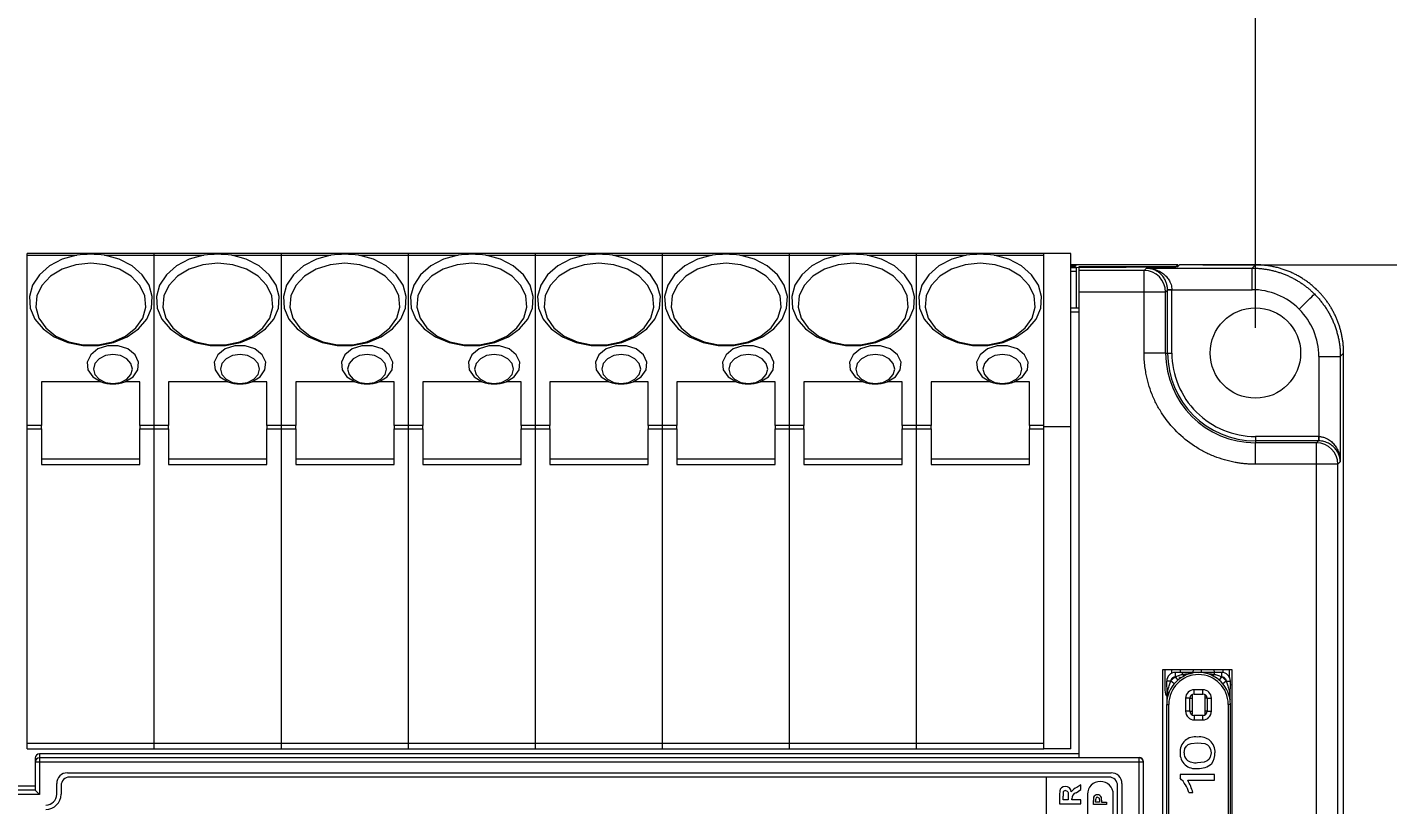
# Model space of a CAD drawing. Header units: inches. Extents: x 0.3 to 10.6, y 0.4 to 8.2.
# Drawn here: x 5.948 to 8.054, y 5.784 to 6.988 of the extents above; entities that cross this region are included whole.
import ezdxf

# ---------------------------------------------------------------- set-up
doc = ezdxf.new("R2010")
doc.units = ezdxf.units.IN
doc.header["$MEASUREMENT"] = 0
doc.layers.add('FORMAT', color=7, linetype='Continuous', lineweight=0)
doc.styles.add('SLDTEXTSTYLE0', font='TXT', dxfattribs={"width": 0.75})
doc.dimstyles.new('SLDDIMSTYLE0', dxfattribs={"dimtxt": 0.25, "dimasz": 0.236, "dimexe": 0, "dimexo": 0.0625, "dimgap": 0.0625, "dimtad": 1, "dimtoh": 1, "dimdec": 3, "dimlfac": 1.5, "dimzin": 12, "dimdsep": 46, "dimtxsty": 'SLDTEXTSTYLE0', "dimblk1": 'CLOSED', "dimblk2": 'CLOSED', "dimsah": 1, "dimcen": 0.09, "dimadec": 0, "dimazin": 0, "dimtfac": 1, "dimtofl": 0, "dimtmove": 0, "dimatfit": 3, "dimldrblk": 'CLOSED', "dimfxl": 0, "dimtolj": 1, "dimtzin": 12, "dimarcsym": 0})
doc.dimstyles.new('SLDDIMSTYLE1', dxfattribs={"dimtxt": 0.25, "dimasz": 0.236, "dimexe": 0, "dimexo": 0.0625, "dimgap": 0.0625, "dimtad": 1, "dimtoh": 1, "dimdec": 3, "dimlfac": 1.5, "dimzin": 4, "dimdsep": 46, "dimtxsty": 'SLDTEXTSTYLE0', "dimblk1": 'CLOSED', "dimblk2": 'CLOSED', "dimsah": 1, "dimcen": 0.09, "dimadec": 0, "dimazin": 0, "dimtfac": 1, "dimtofl": 0, "dimtmove": 0, "dimatfit": 3, "dimldrblk": 'CLOSED', "dimfxl": 0, "dimtolj": 1, "dimtzin": 12, "dimarcsym": 0})

# ---------------------------------------------------------------- blocks, each defined once
blk = doc.blocks.new('_Closed')
at = {"color": 0, "linetype": 'ByBlock', "lineweight": -2}
for p, q in [((-1, 0.166667), (0, 0)), ((-1, 0.166667), (-1, -0.166667)), ((0, 0), (-1, -0.166667)), ((0, 0), (-1, 0))]:
    blk.add_line(p, q, dxfattribs=at)
blk = doc.blocks.new('*D4')
at = {"layer": 'FORMAT'}
for p, q in [((3.0655, 6.5225), (3.0655, 7.3695)), ((7.8495, 6.5225), (7.8495, 7.3695)), ((3.0655, 7.3305), (7.8495, 7.3305))]:
    blk.add_line(p, q, dxfattribs=at)
for centre, start, end in [((5.1438, 7.5289), 153.4349, 206.5651), ((5.3065, 7.5289), 333.4349, 26.5651)]:
    blk.add_arc(centre, 0.4436, start, end, dxfattribs=at)
at = {"layer": 'FORMAT', "xscale": 0.236, "yscale": 0.236}
for p, rotation in [((3.0655, 7.3305, 0.0396), 180.0000000000004), ((7.8495, 7.3305, 0.0396), 360.0000000000004)]:
    blk.add_blockref('_Closed', p, dxfattribs=dict(at, rotation=rotation))
at = {"layer": 'FORMAT', "insert": (4.8096, 7.6498), "char_height": 0.25, "attachment_point": 1, "style": 'SLDTEXTSTYLE0'}
blk.add_mtext('7.176', dxfattribs=at)
blk = doc.blocks.new('*D8')
at = {"layer": 'FORMAT'}
for p, q in [((7.7683, 6.6201), (8.7835, 6.6201)), ((8.7445, 6.6201), (8.7445, 3.607)), ((7.7683, 3.607), (8.7835, 3.607))]:
    blk.add_line(p, q, dxfattribs=at)
for centre, start, end in [((8.5462, 5.3531), 63.4349, 116.5651), ((8.5462, 5.1904), 243.4349, 296.5651)]:
    blk.add_arc(centre, 0.4436, start, end, dxfattribs=at)
at = {"layer": 'FORMAT', "xscale": 0.236, "yscale": 0.236}
for p, rotation in [((8.7445, 6.6201, 0.0396), 90.0000000000004), ((8.7445, 3.607, 0.0396), 270.0000000000004)]:
    blk.add_blockref('_Closed', p, dxfattribs=dict(at, rotation=rotation))
at = {"layer": 'FORMAT', "insert": (8.4252, 4.8561), "char_height": 0.25, "attachment_point": 1, "rotation": 90, "style": 'SLDTEXTSTYLE0'}
blk.add_mtext('4.520', dxfattribs=at)

msp = doc.modelspace()

# ---------------------------------------------------------------- linework, layer by layer
at = {"color": 7, "linetype": 'Continuous', "lineweight": 15}
for p, q in [((6.14513, 6.63753), (5.94846, 6.63753)), ((5.94846, 6.63486), (5.94846, 6.63753)), ((5.94846, 6.63486), (6.02528, 6.63486)), ((5.94846, 6.37148), (5.94846, 6.63486)), ((6.06831, 6.63486), (6.14513, 6.63486)), ((6.14513, 6.63486), (6.14513, 6.63753)), ((6.3418, 6.63753), (6.14513, 6.63753)), ((6.14513, 6.63486), (6.14513, 6.63753)), ((6.14513, 6.37148), (6.14513, 6.63486)), ((6.14513, 6.63486), (6.22195, 6.63486)), ((6.14513, 6.37148), (6.14513, 6.63486)), ((6.26498, 6.63486), (6.3418, 6.63486)), ((6.3418, 6.63486), (6.3418, 6.63753)), ((6.53846, 6.63753), (6.3418, 6.63753)), ((6.3418, 6.63486), (6.3418, 6.63753)), ((6.3418, 6.37148), (6.3418, 6.63486)), ((6.3418, 6.63486), (6.41861, 6.63486)), ((6.3418, 6.37148), (6.3418, 6.63486)), ((6.46165, 6.63486), (6.53846, 6.63486)), ((6.73513, 6.63753), (6.53846, 6.63753)), ((6.53846, 6.63486), (6.53846, 6.63753)), ((6.53846, 6.63486), (6.53846, 6.63753)), ((6.53846, 6.63486), (6.61528, 6.63486)), ((6.53846, 6.37148), (6.53846, 6.63486)), ((6.53846, 6.37148), (6.53846, 6.63486)), ((6.65831, 6.63486), (6.73513, 6.63486)), ((6.9318, 6.63753), (6.73513, 6.63753)), ((6.73513, 6.63486), (6.73513, 6.63753)), ((6.73513, 6.63486), (6.73513, 6.63753)), ((6.73513, 6.63486), (6.81195, 6.63486)), ((6.73513, 6.37148), (6.73513, 6.63486)), ((6.73513, 6.37148), (6.73513, 6.63486)), ((6.85498, 6.63486), (6.9318, 6.63486)), ((6.9318, 6.63486), (6.9318, 6.63753)), ((7.12846, 6.63753), (6.9318, 6.63753)), ((6.9318, 6.63486), (6.9318, 6.63753)), ((6.9318, 6.37148), (6.9318, 6.63486)), ((6.9318, 6.63486), (7.00861, 6.63486)), ((6.9318, 6.37148), (6.9318, 6.63486)), ((7.05165, 6.63486), (7.12846, 6.63486)), ((7.12846, 6.63486), (7.12846, 6.63753)), ((7.32513, 6.63753), (7.12846, 6.63753)), ((7.12846, 6.63486), (7.12846, 6.63753)), ((7.12846, 6.37148), (7.12846, 6.63486)), ((7.12846, 6.63486), (7.20528, 6.63486)), ((7.12846, 6.37148), (7.12846, 6.63486)), ((7.24831, 6.63486), (7.32513, 6.63486)), ((7.5218, 6.63753), (7.32513, 6.63753)), ((7.32513, 6.63486), (7.32513, 6.63753)), ((7.32513, 6.63486), (7.32513, 6.63753)), ((7.32513, 6.63486), (7.40195, 6.63486)), ((7.32513, 6.37148), (7.32513, 6.63486)), ((7.32513, 6.37148), (7.32513, 6.63486)), ((7.44498, 6.63486), (7.5218, 6.63486)), ((7.5218, 6.3692), (7.5218, 6.63753)), ((7.5638, 6.63753), (7.5218, 6.63753)), ((7.5218, 6.37148), (7.5218, 6.63486)), ((7.5638, 6.3692), (7.5638, 6.63753)), ((5.94846, 6.62008), (5.94846, 6.62008)), ((5.94846, 6.6162), (5.94846, 6.6162)), ((7.72935, 6.62008), (7.5638, 6.62008)), ((7.5638, 6.61968), (7.57175, 6.61968)), ((7.5638, 6.61828), (7.57047, 6.61828)), ((7.57047, 6.61762), (7.5638, 6.61762)), ((7.5638, 6.6162), (7.5728, 6.6162)), ((7.57175, 6.61968), (7.57047, 6.61828)), ((7.57175, 6.61901), (7.57047, 6.61762)), ((7.57047, 6.61762), (7.57047, 6.61828)), ((7.57175, 6.61901), (7.57175, 6.61968)), ((7.5728, 6.6162), (7.7264, 6.61714)), ((7.5728, 6.60954), (7.5728, 6.6162)), ((7.72907, 6.61714), (7.57613, 6.61714)), ((7.57613, 6.61714), (7.57613, 6.61126)), ((7.6772, 6.61126), (7.68089, 6.61495)), ((7.68089, 6.61495), (7.84424, 6.61495)), ((7.7264, 6.61714), (7.72935, 6.62008)), ((7.73201, 6.62008), (7.72907, 6.61714)), ((7.72935, 6.62008), (7.72935, 6.61741)), ((7.84937, 6.62008), (7.73201, 6.62008)), ((7.84424, 6.61495), (7.84937, 6.62008)), ((7.84424, 6.58162), (7.84424, 6.61495)), ((5.94846, 6.60954), (5.94846, 6.60954)), ((7.5728, 6.60954), (7.5638, 6.60954)), ((7.5728, 6.55353), (7.5728, 6.60954)), ((7.6772, 6.61126), (7.57613, 6.61126)), ((7.57613, 6.61126), (7.57613, 6.57793)), ((7.6772, 6.57793), (7.6772, 6.61126)), ((7.57613, 6.57793), (7.57613, 5.85736)), ((7.6772, 6.57793), (7.57613, 6.57793)), ((7.6772, 6.48353), (7.6772, 6.57793)), ((7.71053, 6.57793), (7.6772, 6.57793)), ((7.71053, 6.57793), (7.71353, 6.58094)), ((7.71053, 6.48353), (7.71053, 6.57793)), ((7.71353, 6.48353), (7.71353, 6.58094)), ((7.7202, 6.58094), (7.71353, 6.58094)), ((7.7202, 6.58094), (7.72019, 6.58162)), ((7.72019, 6.58162), (7.84424, 6.58162)), ((7.7202, 6.48353), (7.7202, 6.58094)), ((5.94846, 6.55353), (5.94846, 6.55353)), ((7.5638, 6.55353), (7.5728, 6.55353)), ((7.5728, 6.55353), (7.57613, 6.55353)), ((5.94846, 6.54686), (5.94846, 6.54686)), ((7.57613, 6.54686), (7.5638, 6.54686)), ((7.71053, 6.48353), (7.6772, 6.48353)), ((7.71053, 6.48353), (7.71353, 6.48353)), ((7.71353, 6.48353), (7.7202, 6.48353)), ((7.94756, 6.4783), (7.94756, 6.35426)), ((7.94756, 6.4783), (7.98088, 6.4783)), ((7.98088, 6.4783), (7.98601, 6.48343)), ((7.98088, 6.4783), (7.98088, 6.31496)), ((7.98601, 3.74363), (7.98601, 6.48343)), ((6.06271, 6.43877), (5.97068, 6.43877)), ((5.97068, 6.43877), (5.97068, 6.37148)), ((6.12291, 6.43877), (6.09959, 6.43877)), ((6.12291, 6.37148), (6.12291, 6.43877)), ((6.25937, 6.43877), (6.16735, 6.43877)), ((6.16735, 6.43877), (6.16735, 6.37148)), ((6.31958, 6.43877), (6.29626, 6.43877)), ((6.31958, 6.37148), (6.31958, 6.43877)), ((6.45604, 6.43877), (6.36402, 6.43877)), ((6.36402, 6.43877), (6.36402, 6.37148)), ((6.51625, 6.43877), (6.49293, 6.43877)), ((6.51625, 6.37148), (6.51625, 6.43877)), ((6.65271, 6.43877), (6.56068, 6.43877)), ((6.56068, 6.43877), (6.56068, 6.37148)), ((6.71291, 6.43877), (6.68959, 6.43877)), ((6.71291, 6.37148), (6.71291, 6.43877)), ((6.84937, 6.43877), (6.75735, 6.43877)), ((6.75735, 6.43877), (6.75735, 6.37148)), ((6.90958, 6.43877), (6.88626, 6.43877)), ((6.90958, 6.37148), (6.90958, 6.43877)), ((7.04604, 6.43877), (6.95401, 6.43877)), ((6.95401, 6.43877), (6.95401, 6.37148)), ((7.10625, 6.43877), (7.08293, 6.43877)), ((7.10625, 6.37148), (7.10625, 6.43877)), ((7.24271, 6.43877), (7.15068, 6.43877)), ((7.15068, 6.43877), (7.15068, 6.37148)), ((7.30291, 6.43877), (7.27959, 6.43877)), ((7.30291, 6.37148), (7.30291, 6.43877)), ((7.43937, 6.43877), (7.34735, 6.43877)), ((7.34735, 6.43877), (7.34735, 6.37148)), ((7.49958, 6.43877), (7.47626, 6.43877)), ((7.49958, 6.37148), (7.49958, 6.43877)), ((5.94846, 6.36615), (5.94846, 6.37148)), ((5.97068, 6.37148), (5.94846, 6.37148)), ((5.94846, 5.87886), (5.94846, 6.36615)), ((5.94846, 6.36615), (5.97068, 6.36615)), ((5.97068, 6.36615), (5.97068, 6.37148)), ((5.97068, 6.36615), (5.97068, 6.31103)), ((6.14513, 6.37148), (6.12291, 6.37148)), ((6.12291, 6.37148), (6.12291, 6.36615)), ((6.12291, 6.36615), (6.14513, 6.36615)), ((6.12291, 6.31103), (6.12291, 6.36615)), ((6.14513, 6.36615), (6.14513, 6.37148)), ((6.16735, 6.37148), (6.14513, 6.37148)), ((6.14513, 6.36615), (6.14513, 6.37148)), ((6.14513, 5.87886), (6.14513, 6.36615)), ((6.14513, 5.87886), (6.14513, 6.36615)), ((6.14513, 6.36615), (6.16735, 6.36615)), ((6.16735, 6.36615), (6.16735, 6.37148)), ((6.16735, 6.36615), (6.16735, 6.31103)), ((6.3418, 6.37148), (6.31958, 6.37148)), ((6.31958, 6.37148), (6.31958, 6.36615)), ((6.31958, 6.36615), (6.3418, 6.36615)), ((6.31958, 6.31103), (6.31958, 6.36615)), ((6.3418, 6.36615), (6.3418, 6.37148)), ((6.3418, 6.36615), (6.3418, 6.37148)), ((6.36402, 6.37148), (6.3418, 6.37148)), ((6.3418, 5.87886), (6.3418, 6.36615)), ((6.3418, 5.87886), (6.3418, 6.36615)), ((6.3418, 6.36615), (6.36402, 6.36615)), ((6.36402, 6.36615), (6.36402, 6.37148)), ((6.36402, 6.36615), (6.36402, 6.31103)), ((6.53846, 6.37148), (6.51625, 6.37148)), ((6.51625, 6.37148), (6.51625, 6.36615)), ((6.51625, 6.36615), (6.53846, 6.36615)), ((6.51625, 6.31103), (6.51625, 6.36615)), ((6.53846, 6.36615), (6.53846, 6.37148)), ((6.56068, 6.37148), (6.53846, 6.37148)), ((6.53846, 6.36615), (6.53846, 6.37148)), ((6.53846, 6.36615), (6.56068, 6.36615)), ((6.53846, 5.87886), (6.53846, 6.36615)), ((6.53846, 5.87886), (6.53846, 6.36615)), ((6.56068, 6.36615), (6.56068, 6.37148)), ((6.56068, 6.36615), (6.56068, 6.31103)), ((6.73513, 6.37148), (6.71291, 6.37148)), ((6.71291, 6.37148), (6.71291, 6.36615)), ((6.71291, 6.36615), (6.73513, 6.36615)), ((6.71291, 6.31103), (6.71291, 6.36615)), ((6.73513, 6.36615), (6.73513, 6.37148)), ((6.75735, 6.37148), (6.73513, 6.37148)), ((6.73513, 6.36615), (6.73513, 6.37148)), ((6.73513, 6.36615), (6.75735, 6.36615)), ((6.73513, 5.87886), (6.73513, 6.36615)), ((6.73513, 5.87886), (6.73513, 6.36615)), ((6.75735, 6.36615), (6.75735, 6.37148)), ((6.75735, 6.36615), (6.75735, 6.31103)), ((6.9318, 6.37148), (6.90958, 6.37148)), ((6.90958, 6.37148), (6.90958, 6.36615)), ((6.90958, 6.36615), (6.9318, 6.36615)), ((6.90958, 6.31103), (6.90958, 6.36615)), ((6.9318, 6.36615), (6.9318, 6.37148)), ((6.9318, 6.36615), (6.9318, 6.37148)), ((6.95401, 6.37148), (6.9318, 6.37148)), ((6.9318, 5.87886), (6.9318, 6.36615)), ((6.9318, 6.36615), (6.95401, 6.36615)), ((6.9318, 5.87886), (6.9318, 6.36615)), ((6.95401, 6.36615), (6.95401, 6.31103)), ((6.95401, 6.36615), (6.95401, 6.37148)), ((7.12846, 6.37148), (7.10625, 6.37148)), ((7.10625, 6.37148), (7.10625, 6.36615)), ((7.10625, 6.36615), (7.12846, 6.36615)), ((7.10625, 6.31103), (7.10625, 6.36615)), ((7.12846, 6.36615), (7.12846, 6.37148)), ((7.15068, 6.37148), (7.12846, 6.37148)), ((7.12846, 6.36615), (7.12846, 6.37148)), ((7.12846, 5.87886), (7.12846, 6.36615)), ((7.12846, 5.87886), (7.12846, 6.36615)), ((7.12846, 6.36615), (7.15068, 6.36615)), ((7.15068, 6.36615), (7.15068, 6.37148)), ((7.15068, 6.36615), (7.15068, 6.31103)), ((7.32513, 6.37148), (7.30291, 6.37148)), ((7.30291, 6.37148), (7.30291, 6.36615)), ((7.30291, 6.36615), (7.32513, 6.36615)), ((7.30291, 6.31103), (7.30291, 6.36615)), ((7.34735, 6.37148), (7.32513, 6.37148)), ((7.32513, 6.36615), (7.32513, 6.37148)), ((7.32513, 6.36615), (7.32513, 6.37148)), ((7.32513, 6.36615), (7.34735, 6.36615)), ((7.32513, 5.87886), (7.32513, 6.36615)), ((7.32513, 5.87886), (7.32513, 6.36615)), ((7.34735, 6.36615), (7.34735, 6.37148)), ((7.34735, 6.36615), (7.34735, 6.31103)), ((7.5218, 6.37148), (7.49958, 6.37148)), ((7.49958, 6.37148), (7.49958, 6.36615)), ((7.49958, 6.36615), (7.5218, 6.36615)), ((7.49958, 6.31103), (7.49958, 6.36615)), ((7.5218, 5.87086), (7.5218, 6.3692)), ((7.5638, 6.3692), (7.5218, 6.3692)), ((7.5218, 5.87886), (7.5218, 6.36615)), ((7.5638, 5.87086), (7.5638, 6.3692)), ((7.84946, 6.35426), (7.84946, 6.3476)), ((7.94687, 6.35426), (7.84946, 6.35426)), ((7.94687, 6.3476), (7.84946, 6.3476)), ((7.84946, 6.3476), (7.84946, 6.34459)), ((7.84946, 6.31127), (7.84946, 6.34459)), ((7.94387, 6.34459), (7.84946, 6.34459)), ((7.94387, 6.34459), (7.94687, 6.3476)), ((7.94387, 6.31127), (7.94387, 6.34459)), ((7.94687, 6.35426), (7.94687, 6.3476)), ((7.94756, 6.35426), (7.94687, 6.35426)), ((6.12291, 6.31903), (5.97068, 6.31903)), ((6.31958, 6.31903), (6.16735, 6.31903)), ((6.51625, 6.31903), (6.36402, 6.31903)), ((6.71291, 6.31903), (6.56068, 6.31903)), ((6.90958, 6.31903), (6.75735, 6.31903)), ((7.10625, 6.31903), (6.95401, 6.31903)), ((7.30291, 6.31903), (7.15068, 6.31903)), ((7.49958, 6.31903), (7.34735, 6.31903)), ((5.97068, 6.31103), (6.12291, 6.31103)), ((6.16735, 6.31103), (6.31958, 6.31103)), ((6.36402, 6.31103), (6.51625, 6.31103)), ((6.56068, 6.31103), (6.71291, 6.31103)), ((6.75735, 6.31103), (6.90958, 6.31103)), ((6.95401, 6.31103), (7.10625, 6.31103)), ((7.15068, 6.31103), (7.30291, 6.31103)), ((7.34735, 6.31103), (7.49958, 6.31103)), ((7.94387, 6.31127), (7.84946, 6.31127)), ((7.94387, 3.91579), (7.94387, 6.31127)), ((7.97719, 6.31127), (7.94387, 6.31127)), ((7.98088, 6.31496), (7.97719, 6.31127)), ((7.97719, 3.91579), (7.97719, 6.31127)), ((7.70613, 5.99353), (7.8128, 5.99353)), ((7.70613, 5.7002), (7.70613, 5.99353)), ((7.70946, 5.99353), (7.70946, 5.96135)), ((7.72013, 5.98776), (7.72013, 5.99353)), ((7.72545, 5.98886), (7.72545, 5.98231)), ((7.73669, 5.98886), (7.72545, 5.98886)), ((7.73096, 5.982), (7.73496, 5.98115)), ((7.73341, 5.99353), (7.73242, 5.98886)), ((7.73669, 5.98598), (7.73669, 5.98886)), ((7.75287, 5.98886), (7.75386, 5.99353)), ((7.76507, 5.99353), (7.76611, 5.98864)), ((7.78622, 5.98886), (7.78551, 5.99353)), ((7.78622, 5.98598), (7.78622, 5.98886)), ((7.79745, 5.98886), (7.78622, 5.98886)), ((7.78692, 5.98178), (7.78797, 5.982)), ((7.79745, 5.98231), (7.79745, 5.98886)), ((7.7988, 5.99353), (7.7988, 5.9888)), ((7.80946, 5.98131), (7.80946, 5.99353)), ((7.8128, 5.99353), (7.8128, 5.7002)), ((7.71867, 5.97553), (7.71212, 5.97553)), ((7.71212, 5.97041), (7.71212, 5.97553)), ((7.75478, 5.95553), (7.75478, 5.9622)), ((7.76812, 5.9622), (7.75478, 5.9622)), ((7.76812, 5.95553), (7.76812, 5.9622)), ((7.80423, 5.97553), (7.81078, 5.97553)), ((7.81078, 5.97041), (7.81078, 5.97553)), ((7.71212, 5.93953), (7.71545, 5.93953)), ((7.71212, 5.7542), (7.71212, 5.93953)), ((7.71301, 5.95356), (7.71301, 5.95886)), ((7.71545, 5.7542), (7.71545, 5.93953)), ((7.74812, 5.94886), (7.74145, 5.94886)), ((7.74145, 5.94886), (7.74145, 5.92886)), ((7.74812, 5.92886), (7.74812, 5.94886)), ((7.74812, 5.94886), (7.75145, 5.94886)), ((7.75145, 5.95358), (7.75145, 5.92415)), ((7.75478, 5.95553), (7.76812, 5.95553)), ((7.75478, 5.95553), (7.75478, 5.95464)), ((7.76812, 5.95553), (7.76812, 5.95464)), ((7.77145, 5.92415), (7.77145, 5.95358)), ((7.77478, 5.94886), (7.77145, 5.94886)), ((7.77478, 5.94886), (7.77478, 5.92886)), ((7.77478, 5.94886), (7.78145, 5.94886)), ((7.78145, 5.92886), (7.78145, 5.94886)), ((7.80745, 5.93953), (7.80745, 5.7542)), ((7.81078, 5.93953), (7.80745, 5.93953)), ((7.80989, 5.95886), (7.80989, 5.95356)), ((7.81078, 5.7542), (7.81078, 5.93953)), ((7.74812, 5.92886), (7.74145, 5.92886)), ((7.74812, 5.92886), (7.75145, 5.92886)), ((7.75478, 5.9222), (7.75478, 5.92309)), ((7.75478, 5.9222), (7.75478, 5.91553)), ((7.76812, 5.9222), (7.75478, 5.9222)), ((7.76812, 5.92309), (7.76812, 5.9222)), ((7.76812, 5.91553), (7.76812, 5.9222)), ((7.77478, 5.92886), (7.77145, 5.92886)), ((7.77478, 5.92886), (7.78145, 5.92886)), ((7.75478, 5.91553), (7.76812, 5.91553)), ((6.14513, 5.87886), (5.94846, 5.87886)), ((5.94846, 5.87086), (5.94846, 5.87886)), ((6.14513, 5.87086), (6.14513, 5.87886)), ((6.3418, 5.87886), (6.14513, 5.87886)), ((6.14513, 5.87086), (6.14513, 5.87886)), ((6.3418, 5.87086), (6.3418, 5.87886)), ((6.53846, 5.87886), (6.3418, 5.87886)), ((6.3418, 5.87086), (6.3418, 5.87886)), ((6.73513, 5.87886), (6.53846, 5.87886)), ((6.53846, 5.87086), (6.53846, 5.87886)), ((6.53846, 5.87086), (6.53846, 5.87886)), ((6.9318, 5.87886), (6.73513, 5.87886)), ((6.73513, 5.87086), (6.73513, 5.87886)), ((6.73513, 5.87086), (6.73513, 5.87886)), ((6.9318, 5.87086), (6.9318, 5.87886)), ((7.12846, 5.87886), (6.9318, 5.87886)), ((6.9318, 5.87086), (6.9318, 5.87886)), ((7.12846, 5.87086), (7.12846, 5.87886)), ((7.32513, 5.87886), (7.12846, 5.87886)), ((7.12846, 5.87086), (7.12846, 5.87886)), ((7.5218, 5.87886), (7.32513, 5.87886)), ((7.32513, 5.87086), (7.32513, 5.87886)), ((7.32513, 5.87086), (7.32513, 5.87886)), ((5.94846, 5.87086), (6.14513, 5.87086)), ((5.9608, 5.85605), (5.9608, 5.84986)), ((5.96746, 5.86272), (5.96746, 5.85653)), ((7.57613, 5.86272), (5.96746, 5.86272)), ((5.96746, 5.85653), (5.96746, 5.84986)), ((7.66946, 5.85653), (5.96746, 5.85653)), ((6.14513, 5.87086), (6.3418, 5.87086)), ((6.3418, 5.87086), (6.53846, 5.87086)), ((6.53846, 5.87086), (6.73513, 5.87086)), ((6.73513, 5.87086), (6.9318, 5.87086)), ((6.9318, 5.87086), (7.12846, 5.87086)), ((7.12846, 5.87086), (7.32513, 5.87086)), ((7.32513, 5.87086), (7.5218, 5.87086)), ((7.5638, 5.87086), (7.5218, 5.87086)), ((7.66946, 5.85653), (7.57613, 5.85736)), ((7.66946, 5.84986), (7.66946, 5.85653)), ((5.96746, 5.84986), (5.9608, 5.84986)), ((5.9608, 5.84986), (5.9608, 5.80653)), ((5.96746, 5.84986), (5.96746, 5.79986)), ((7.66946, 5.84986), (5.96746, 5.84986)), ((6.0108, 5.83353), (7.62613, 5.83353)), ((7.66946, 4.3772), (7.66946, 5.84986)), ((7.67613, 5.84986), (7.66946, 5.84986)), ((7.67613, 4.3772), (7.67613, 5.84986)), ((5.9608, 5.81272), (5.59813, 5.81272)), ((5.99413, 5.8002), (5.99413, 5.81686)), ((6.0008, 5.81353), (6.0008, 5.8002)), ((7.52613, 5.82686), (6.01413, 5.82686)), ((7.52613, 5.24153), (7.52613, 5.82686)), ((7.6228, 5.82686), (7.52613, 5.82686)), ((7.57946, 5.81495), (7.57287, 5.81091)), ((7.57946, 5.80746), (7.57946, 5.81495)), ((7.63613, 5.4966), (7.63613, 5.81353)), ((7.6428, 5.81686), (7.6428, 4.4102)), ((7.78624, 5.83091), (7.7329, 5.83091)), ((7.7329, 5.83091), (7.7329, 5.82518)), ((7.74468, 5.82202), (7.78624, 5.82202)), ((7.78624, 5.82202), (7.78624, 5.83091)), ((5.9608, 5.80653), (3.79546, 5.80653)), ((5.96746, 5.79986), (3.79546, 5.79986)), ((5.96746, 5.79986), (5.9608, 5.80653)), ((7.54613, 5.79945), (7.54613, 5.78546)), ((7.55169, 5.79187), (7.55169, 5.79732)), ((7.55981, 5.79187), (7.55169, 5.79187)), ((7.55981, 5.79703), (7.55981, 5.79187)), ((7.56536, 5.79187), (7.56536, 5.79331)), ((7.57946, 5.79187), (7.56536, 5.79187)), ((7.5719, 5.80272), (7.57946, 5.80746)), ((7.57946, 5.78546), (7.57946, 5.79187)), ((7.58946, 5.8002), (7.58946, 5.7002)), ((7.62946, 5.7002), (7.62946, 5.8002)), ((7.74624, 5.80287), (7.75254, 5.80287)), ((7.54613, 5.78546), (7.57946, 5.78546)), ((7.5988, 5.78445), (7.5988, 5.79085)), ((7.6188, 5.78445), (7.5988, 5.78445)), ((7.60213, 5.7883), (7.60213, 5.79033)), ((7.60803, 5.7883), (7.60213, 5.7883)), ((7.60803, 5.79061), (7.60803, 5.7883)), ((7.61136, 5.79093), (7.61136, 5.7883)), ((7.61136, 5.7883), (7.6188, 5.7883)), ((7.6188, 5.7883), (7.6188, 5.78445))]:
    msp.add_line(p, q, dxfattribs=at)
at = {"color": 7, "linetype": 'Continuous', "lineweight": 15, "flags": 128}
for points in [[(6.02528, 6.63486), (6.0027, 6.62863), (5.98293, 6.61838), (5.96723, 6.60477), (5.95662, 6.58865), (5.95177, 6.57107), (5.95299, 6.55314), (5.96019, 6.53601), (5.97293, 6.52078), (5.99039, 6.50841), (6.01144, 6.4997), (6.03476, 6.4952), (6.05884, 6.4952), (6.08215, 6.4997), (6.10321, 6.50841), (6.12066, 6.52078), (6.1334, 6.53601), (6.14061, 6.55314), (6.14182, 6.57107), (6.13697, 6.58865), (6.12636, 6.60477), (6.11067, 6.61838), (6.0909, 6.62863), (6.06831, 6.63486)], [(6.22195, 6.63486), (6.19936, 6.62863), (6.17959, 6.61838), (6.1639, 6.60477), (6.15329, 6.58865), (6.14844, 6.57107), (6.14965, 6.55314), (6.15686, 6.53601), (6.1696, 6.52078), (6.18705, 6.50841), (6.20811, 6.4997), (6.23142, 6.4952), (6.25551, 6.4952), (6.27882, 6.4997), (6.29988, 6.50841), (6.31733, 6.52078), (6.33007, 6.53601), (6.33727, 6.55314), (6.33849, 6.57107), (6.33364, 6.58865), (6.32303, 6.60477), (6.30734, 6.61838), (6.28757, 6.62863), (6.26498, 6.63486)], [(6.41861, 6.63486), (6.39603, 6.62863), (6.37626, 6.61838), (6.36057, 6.60477), (6.34996, 6.58865), (6.34511, 6.57107), (6.34632, 6.55314), (6.35353, 6.53601), (6.36626, 6.52078), (6.38372, 6.50841), (6.40477, 6.4997), (6.42809, 6.4952), (6.45217, 6.4952), (6.47549, 6.4997), (6.49654, 6.50841), (6.514, 6.52078), (6.52673, 6.53601), (6.53394, 6.55314), (6.53516, 6.57107), (6.5303, 6.58865), (6.51969, 6.60477), (6.504, 6.61838), (6.48423, 6.62863), (6.46165, 6.63486)], [(6.61528, 6.63486), (6.5927, 6.62863), (6.57293, 6.61838), (6.55723, 6.60477), (6.54662, 6.58865), (6.54177, 6.57107), (6.54299, 6.55314), (6.55019, 6.53601), (6.56293, 6.52078), (6.58039, 6.50841), (6.60144, 6.4997), (6.62476, 6.4952), (6.64884, 6.4952), (6.67215, 6.4997), (6.69321, 6.50841), (6.71066, 6.52078), (6.7234, 6.53601), (6.73061, 6.55314), (6.73182, 6.57107), (6.72697, 6.58865), (6.71636, 6.60477), (6.70067, 6.61838), (6.6809, 6.62863), (6.65831, 6.63486)], [(6.81195, 6.63486), (6.78936, 6.62863), (6.76959, 6.61838), (6.7539, 6.60477), (6.74329, 6.58865), (6.73844, 6.57107), (6.73965, 6.55314), (6.74686, 6.53601), (6.7596, 6.52078), (6.77705, 6.50841), (6.79811, 6.4997), (6.82142, 6.4952), (6.84551, 6.4952), (6.86882, 6.4997), (6.88988, 6.50841), (6.90733, 6.52078), (6.92007, 6.53601), (6.92727, 6.55314), (6.92849, 6.57107), (6.92364, 6.58865), (6.91303, 6.60477), (6.89734, 6.61838), (6.87757, 6.62863), (6.85498, 6.63486)], [(7.00861, 6.63486), (6.98603, 6.62863), (6.96626, 6.61838), (6.95057, 6.60477), (6.93996, 6.58865), (6.9351, 6.57107), (6.93632, 6.55314), (6.94353, 6.53601), (6.95626, 6.52078), (6.97372, 6.50841), (6.99477, 6.4997), (7.01809, 6.4952), (7.04217, 6.4952), (7.06549, 6.4997), (7.08654, 6.50841), (7.104, 6.52078), (7.11673, 6.53601), (7.12394, 6.55314), (7.12516, 6.57107), (7.1203, 6.58865), (7.10969, 6.60477), (7.094, 6.61838), (7.07423, 6.62863), (7.05165, 6.63486)], [(7.20528, 6.63486), (7.1827, 6.62863), (7.16293, 6.61838), (7.14723, 6.60477), (7.13662, 6.58865), (7.13177, 6.57107), (7.13299, 6.55314), (7.14019, 6.53601), (7.15293, 6.52078), (7.17039, 6.50841), (7.19144, 6.4997), (7.21476, 6.4952), (7.23884, 6.4952), (7.26215, 6.4997), (7.28321, 6.50841), (7.30066, 6.52078), (7.3134, 6.53601), (7.32061, 6.55314), (7.32182, 6.57107), (7.31697, 6.58865), (7.30636, 6.60477), (7.29067, 6.61838), (7.2709, 6.62863), (7.24831, 6.63486)], [(7.40195, 6.63486), (7.37936, 6.62863), (7.35959, 6.61838), (7.3439, 6.60477), (7.33329, 6.58865), (7.32844, 6.57107), (7.32965, 6.55314), (7.33686, 6.53601), (7.3496, 6.52078), (7.36705, 6.50841), (7.38811, 6.4997), (7.41142, 6.4952), (7.43551, 6.4952), (7.45882, 6.4997), (7.47988, 6.50841), (7.49733, 6.52078), (7.51007, 6.53601), (7.51727, 6.55314), (7.51849, 6.57107), (7.51364, 6.58865), (7.50303, 6.60477), (7.48734, 6.61838), (7.46757, 6.62863), (7.44498, 6.63486)], [(6.0468, 6.62258), (6.02378, 6.62022), (6.00248, 6.61332), (5.98446, 6.60239), (5.97106, 6.58825), (5.96328, 6.57193), (5.96169, 6.55466), (5.96642, 6.53771), (5.97711, 6.52233), (5.99296, 6.50968), (6.01281, 6.50068), (6.03518, 6.49601), (6.05841, 6.49601), (6.08078, 6.50068), (6.10063, 6.50968), (6.11649, 6.52233), (6.12717, 6.53771), (6.1319, 6.55466), (6.13031, 6.57193), (6.12254, 6.58825), (6.10914, 6.60239), (6.09112, 6.61332), (6.06981, 6.62022), (6.0468, 6.62258)], [(6.24346, 6.62258), (6.22045, 6.62022), (6.19914, 6.61332), (6.18112, 6.60239), (6.16773, 6.58825), (6.15995, 6.57193), (6.15836, 6.55466), (6.16309, 6.53771), (6.17377, 6.52233), (6.18963, 6.50968), (6.20948, 6.50068), (6.23185, 6.49601), (6.25508, 6.49601), (6.27745, 6.50068), (6.2973, 6.50968), (6.31315, 6.52233), (6.32384, 6.53771), (6.32857, 6.55466), (6.32698, 6.57193), (6.3192, 6.58825), (6.30581, 6.60239), (6.28779, 6.61332), (6.26648, 6.62022), (6.24346, 6.62258)], [(6.44013, 6.62258), (6.41712, 6.62022), (6.39581, 6.61332), (6.37779, 6.60239), (6.36439, 6.58825), (6.35661, 6.57193), (6.35503, 6.55466), (6.35975, 6.53771), (6.37044, 6.52233), (6.3863, 6.50968), (6.40615, 6.50068), (6.42852, 6.49601), (6.45175, 6.49601), (6.47411, 6.50068), (6.49396, 6.50968), (6.50982, 6.52233), (6.52051, 6.53771), (6.52523, 6.55466), (6.52365, 6.57193), (6.51587, 6.58825), (6.50247, 6.60239), (6.48445, 6.61332), (6.46314, 6.62022), (6.44013, 6.62258)], [(6.6368, 6.62258), (6.61378, 6.62022), (6.59248, 6.61332), (6.57446, 6.60239), (6.56106, 6.58825), (6.55328, 6.57193), (6.55169, 6.55466), (6.55642, 6.53771), (6.56711, 6.52233), (6.58296, 6.50968), (6.60281, 6.50068), (6.62518, 6.49601), (6.64841, 6.49601), (6.67078, 6.50068), (6.69063, 6.50968), (6.70649, 6.52233), (6.71717, 6.53771), (6.7219, 6.55466), (6.72031, 6.57193), (6.71254, 6.58825), (6.69914, 6.60239), (6.68112, 6.61332), (6.65981, 6.62022), (6.6368, 6.62258)], [(6.83346, 6.62258), (6.81045, 6.62022), (6.78914, 6.61332), (6.77112, 6.60239), (6.75773, 6.58825), (6.74995, 6.57193), (6.74836, 6.55466), (6.75309, 6.53771), (6.76377, 6.52233), (6.77963, 6.50968), (6.79948, 6.50068), (6.82185, 6.49601), (6.84508, 6.49601), (6.86745, 6.50068), (6.8873, 6.50968), (6.90315, 6.52233), (6.91384, 6.53771), (6.91857, 6.55466), (6.91698, 6.57193), (6.9092, 6.58825), (6.89581, 6.60239), (6.87779, 6.61332), (6.85648, 6.62022), (6.83346, 6.62258)], [(7.03013, 6.62258), (7.00712, 6.62022), (6.98581, 6.61332), (6.96779, 6.60239), (6.95439, 6.58825), (6.94661, 6.57193), (6.94503, 6.55466), (6.94975, 6.53771), (6.96044, 6.52233), (6.9763, 6.50968), (6.99615, 6.50068), (7.01852, 6.49601), (7.04175, 6.49601), (7.06411, 6.50068), (7.08396, 6.50968), (7.09982, 6.52233), (7.11051, 6.53771), (7.11523, 6.55466), (7.11365, 6.57193), (7.10587, 6.58825), (7.09247, 6.60239), (7.07445, 6.61332), (7.05314, 6.62022), (7.03013, 6.62258)], [(7.2268, 6.62258), (7.20378, 6.62022), (7.18248, 6.61332), (7.16446, 6.60239), (7.15106, 6.58825), (7.14328, 6.57193), (7.14169, 6.55466), (7.14642, 6.53771), (7.15711, 6.52233), (7.17296, 6.50968), (7.19281, 6.50068), (7.21518, 6.49601), (7.23841, 6.49601), (7.26078, 6.50068), (7.28063, 6.50968), (7.29649, 6.52233), (7.30717, 6.53771), (7.3119, 6.55466), (7.31031, 6.57193), (7.30254, 6.58825), (7.28914, 6.60239), (7.27112, 6.61332), (7.24981, 6.62022), (7.2268, 6.62258)], [(7.42346, 6.62258), (7.40045, 6.62022), (7.37914, 6.61332), (7.36112, 6.60239), (7.34773, 6.58825), (7.33995, 6.57193), (7.33836, 6.55466), (7.34309, 6.53771), (7.35377, 6.52233), (7.36963, 6.50968), (7.38948, 6.50068), (7.41185, 6.49601), (7.43508, 6.49601), (7.45745, 6.50068), (7.4773, 6.50968), (7.49315, 6.52233), (7.50384, 6.53771), (7.50857, 6.55466), (7.50698, 6.57193), (7.4992, 6.58825), (7.48581, 6.60239), (7.46779, 6.61332), (7.44648, 6.62022), (7.42346, 6.62258)], [(7.72019, 6.58162), (7.7189, 6.5816), (7.71767, 6.58158), (7.71652, 6.58156), (7.71552, 6.58154), (7.71469, 6.58153), (7.71407, 6.58152), (7.71367, 6.58151), (7.71353, 6.58151)], [(7.9173, 6.55136), (7.92182, 6.55589), (7.92618, 6.56025), (7.93021, 6.56428), (7.93376, 6.56782), (7.93669, 6.57076), (7.9389, 6.57297), (7.94031, 6.57438), (7.94086, 6.57493)], [(6.09959, 6.43877), (6.11229, 6.44645), (6.11983, 6.45727), (6.12096, 6.46944), (6.11549, 6.48093), (6.10433, 6.48984), (6.08933, 6.4947), (6.07297, 6.4947), (6.05797, 6.48984), (6.04681, 6.48093), (6.04134, 6.46944), (6.04246, 6.45727), (6.05, 6.44645), (6.06271, 6.43877)], [(6.29626, 6.43877), (6.30896, 6.44645), (6.3165, 6.45727), (6.31763, 6.46944), (6.31216, 6.48093), (6.301, 6.48984), (6.28599, 6.4947), (6.26964, 6.4947), (6.25463, 6.48984), (6.24347, 6.48093), (6.238, 6.46944), (6.23913, 6.45727), (6.24667, 6.44645), (6.25937, 6.43877)], [(6.49293, 6.43877), (6.50563, 6.44645), (6.51317, 6.45727), (6.5143, 6.46944), (6.50883, 6.48093), (6.49766, 6.48984), (6.48266, 6.4947), (6.4663, 6.4947), (6.4513, 6.48984), (6.44014, 6.48093), (6.43467, 6.46944), (6.4358, 6.45727), (6.44334, 6.44645), (6.45604, 6.43877)], [(6.68959, 6.43877), (6.70229, 6.44645), (6.70983, 6.45727), (6.71096, 6.46944), (6.70549, 6.48093), (6.69433, 6.48984), (6.67933, 6.4947), (6.66297, 6.4947), (6.64797, 6.48984), (6.63681, 6.48093), (6.63134, 6.46944), (6.63246, 6.45727), (6.64, 6.44645), (6.65271, 6.43877)], [(6.88626, 6.43877), (6.89896, 6.44645), (6.9065, 6.45727), (6.90763, 6.46944), (6.90216, 6.48093), (6.891, 6.48984), (6.87599, 6.4947), (6.85964, 6.4947), (6.84463, 6.48984), (6.83347, 6.48093), (6.828, 6.46944), (6.82913, 6.45727), (6.83667, 6.44645), (6.84937, 6.43877)], [(7.08293, 6.43877), (7.09563, 6.44645), (7.10317, 6.45727), (7.1043, 6.46944), (7.09883, 6.48093), (7.08766, 6.48984), (7.07266, 6.4947), (7.0563, 6.4947), (7.0413, 6.48984), (7.03014, 6.48093), (7.02467, 6.46944), (7.0258, 6.45727), (7.03334, 6.44645), (7.04604, 6.43877)], [(7.27959, 6.43877), (7.29229, 6.44645), (7.29983, 6.45727), (7.30096, 6.46944), (7.29549, 6.48093), (7.28433, 6.48984), (7.26933, 6.4947), (7.25297, 6.4947), (7.23797, 6.48984), (7.22681, 6.48093), (7.22134, 6.46944), (7.22246, 6.45727), (7.23, 6.44645), (7.24271, 6.43877)], [(7.47626, 6.43877), (7.48896, 6.44645), (7.4965, 6.45727), (7.49763, 6.46944), (7.49216, 6.48093), (7.481, 6.48984), (7.46599, 6.4947), (7.44964, 6.4947), (7.43463, 6.48984), (7.42347, 6.48093), (7.418, 6.46944), (7.41913, 6.45727), (7.42667, 6.44645), (7.43937, 6.43877)], [(6.08115, 6.48121), (6.0696, 6.4795), (6.05981, 6.47462), (6.05326, 6.46732), (6.05097, 6.45871), (6.05326, 6.4501), (6.05981, 6.4428), (6.0696, 6.43793), (6.08115, 6.43621), (6.0927, 6.43793), (6.10249, 6.4428), (6.10904, 6.4501), (6.11133, 6.45871), (6.10904, 6.46732), (6.10249, 6.47462), (6.0927, 6.4795), (6.08115, 6.48121)], [(6.27782, 6.48121), (6.26626, 6.4795), (6.25647, 6.47462), (6.24993, 6.46732), (6.24763, 6.45871), (6.24993, 6.4501), (6.25647, 6.4428), (6.26626, 6.43793), (6.27782, 6.43621), (6.28937, 6.43793), (6.29916, 6.4428), (6.3057, 6.4501), (6.308, 6.45871), (6.3057, 6.46732), (6.29916, 6.47462), (6.28937, 6.4795), (6.27782, 6.48121)], [(6.47448, 6.48121), (6.46293, 6.4795), (6.45314, 6.47462), (6.4466, 6.46732), (6.4443, 6.45871), (6.4466, 6.4501), (6.45314, 6.4428), (6.46293, 6.43793), (6.47448, 6.43621), (6.48603, 6.43793), (6.49583, 6.4428), (6.50237, 6.4501), (6.50467, 6.45871), (6.50237, 6.46732), (6.49583, 6.47462), (6.48603, 6.4795), (6.47448, 6.48121)], [(6.67115, 6.48121), (6.6596, 6.4795), (6.64981, 6.47462), (6.64326, 6.46732), (6.64097, 6.45871), (6.64326, 6.4501), (6.64981, 6.4428), (6.6596, 6.43793), (6.67115, 6.43621), (6.6827, 6.43793), (6.69249, 6.4428), (6.69903, 6.4501), (6.70133, 6.45871), (6.69903, 6.46732), (6.69249, 6.47462), (6.6827, 6.4795), (6.67115, 6.48121)], [(6.86782, 6.48121), (6.85626, 6.4795), (6.84647, 6.47462), (6.83993, 6.46732), (6.83763, 6.45871), (6.83993, 6.4501), (6.84647, 6.4428), (6.85626, 6.43793), (6.86782, 6.43621), (6.87937, 6.43793), (6.88916, 6.4428), (6.8957, 6.4501), (6.898, 6.45871), (6.8957, 6.46732), (6.88916, 6.47462), (6.87937, 6.4795), (6.86782, 6.48121)], [(7.06448, 6.48121), (7.05293, 6.4795), (7.04314, 6.47462), (7.0366, 6.46732), (7.0343, 6.45871), (7.0366, 6.4501), (7.04314, 6.4428), (7.05293, 6.43793), (7.06448, 6.43621), (7.07603, 6.43793), (7.08583, 6.4428), (7.09237, 6.4501), (7.09467, 6.45871), (7.09237, 6.46732), (7.08583, 6.47462), (7.07603, 6.4795), (7.06448, 6.48121)], [(7.26115, 6.48121), (7.2496, 6.4795), (7.23981, 6.47462), (7.23326, 6.46732), (7.23097, 6.45871), (7.23326, 6.4501), (7.23981, 6.4428), (7.2496, 6.43793), (7.26115, 6.43621), (7.2727, 6.43793), (7.28249, 6.4428), (7.28904, 6.4501), (7.29133, 6.45871), (7.28904, 6.46732), (7.28249, 6.47462), (7.2727, 6.4795), (7.26115, 6.48121)], [(7.45782, 6.48121), (7.44626, 6.4795), (7.43647, 6.47462), (7.42993, 6.46732), (7.42763, 6.45871), (7.42993, 6.4501), (7.43647, 6.4428), (7.44626, 6.43793), (7.45782, 6.43621), (7.46937, 6.43793), (7.47916, 6.4428), (7.4857, 6.4501), (7.488, 6.45871), (7.4857, 6.46732), (7.47916, 6.47462), (7.46937, 6.4795), (7.45782, 6.48121)], [(7.94756, 6.35426), (7.94753, 6.35297), (7.94751, 6.35173), (7.94749, 6.35059), (7.94748, 6.34959), (7.94746, 6.34876), (7.94745, 6.34813), (7.94744, 6.34774), (7.94744, 6.34759)], [(7.72949, 5.97711), (7.72941, 5.97721), (7.72916, 5.9775), (7.72876, 5.97797), (7.72823, 5.9786), (7.72757, 5.97937), (7.72683, 5.98025), (7.72602, 5.9812), (7.72517, 5.98219)], [(7.73669, 5.98598), (7.73713, 5.9854), (7.73756, 5.98489), (7.73798, 5.98447), (7.73838, 5.98414), (7.73875, 5.9839), (7.73909, 5.98376), (7.73938, 5.98372), (7.73963, 5.98378)], [(7.7527, 5.98807), (7.7507, 5.98768), (7.75006, 5.98753), (7.74987, 5.98749), (7.74976, 5.98746), (7.74973, 5.98745), (7.74973, 5.98745), (7.74973, 5.98745), (7.74972, 5.98745), (7.74972, 5.98745)], [(7.78622, 5.98598), (7.78577, 5.9854), (7.78534, 5.98489), (7.78492, 5.98447), (7.78452, 5.98414), (7.78415, 5.9839), (7.78381, 5.98376), (7.78352, 5.98372), (7.78327, 5.98378)], [(7.79773, 5.98219), (7.79689, 5.9812), (7.79608, 5.98025), (7.79533, 5.97937), (7.79467, 5.9786), (7.79414, 5.97797), (7.79374, 5.9775), (7.79349, 5.97721), (7.79341, 5.97711)], [(7.71879, 5.97581), (7.71978, 5.97497), (7.72073, 5.97416), (7.72161, 5.97341), (7.72238, 5.97275), (7.72301, 5.97222), (7.72348, 5.97182), (7.72377, 5.97157), (7.72387, 5.97149)], [(7.79903, 5.97149), (7.79913, 5.97157), (7.79942, 5.97182), (7.79989, 5.97222), (7.80052, 5.97275), (7.80129, 5.97341), (7.80217, 5.97416), (7.80312, 5.97497), (7.80411, 5.97581)], [(7.73906, 5.86451), (7.74027, 5.87115), (7.74255, 5.87493), (7.74531, 5.87729), (7.75014, 5.87908), (7.75991, 5.88)], [(7.75991, 5.88), (7.77109, 5.87874), (7.77516, 5.87693), (7.77779, 5.8743), (7.78003, 5.86979), (7.78077, 5.86462)], [(7.78077, 5.86462), (7.77952, 5.85798), (7.77718, 5.85413), (7.77456, 5.85191), (7.76992, 5.85018), (7.75991, 5.84923)], [(7.55537, 5.81239), (7.55204, 5.81185), (7.54944, 5.81044), (7.54751, 5.80819), (7.54664, 5.80579), (7.54613, 5.79945)], [(7.55566, 5.80597), (7.55731, 5.80568), (7.55834, 5.80504), (7.55908, 5.80409), (7.55949, 5.80299), (7.55976, 5.80004), (7.55981, 5.79703)], [(7.60506, 5.79574), (7.60622, 5.79551), (7.60697, 5.79503), (7.60752, 5.79433), (7.60783, 5.79347), (7.60803, 5.79061)]]:
    msp.add_lwpolyline(points, dxfattribs=at)
at = {"color": 7, "linetype": 'Continuous', "lineweight": 15}
msp.add_circle((7.84946, 6.48353), 0.07, dxfattribs=at)
for centre, radius, start, end in [((6.0468, 6.47989), 0.15646, 82.09614, 97.90386), ((6.24346, 6.47989), 0.15646, 82.09613, 97.90387), ((6.44013, 6.47989), 0.15646, 82.09613, 97.90387), ((6.6368, 6.47989), 0.15646, 82.09611, 97.90389), ((6.83346, 6.47989), 0.15646, 82.09611, 97.90389), ((7.03013, 6.47989), 0.15646, 82.09615, 97.90385), ((7.2268, 6.47989), 0.15646, 82.09615, 97.90385), ((7.42346, 6.47989), 0.15646, 82.09615, 97.90385), ((7.67719, 6.57792), 0.03334, 0.02014, 89.97969), ((7.84946, 6.48353), 0.13894, 180, 270), ((7.84946, 6.48353), 0.13593, 180, 270), ((6.08115, 6.49501), 0.05919, 251.84419, 288.15581), ((6.27782, 6.49501), 0.05919, 251.84422, 288.15578), ((6.47448, 6.49501), 0.05919, 251.84416, 288.15584), ((6.67115, 6.49501), 0.05919, 251.84422, 288.15578), ((6.86782, 6.49501), 0.05919, 251.8441, 288.1559), ((7.06448, 6.49501), 0.05919, 251.8441, 288.1559), ((7.26115, 6.49501), 0.05919, 251.84418, 288.15582), ((7.45782, 6.49501), 0.05919, 251.84434, 288.15566), ((7.94385, 6.31125), 0.03334, 0.02014, 89.97969), ((7.76145, 5.93953), 0.04933, 0, 180), ((7.72545, 5.97553), 0.01333, 90, 180), ((7.76145, 5.93953), 0.046, 0, 180), ((7.76145, 5.93953), 0.056, 130.37671, 139.62329), ((7.8406, 6.07682), 0.14897, 219.37857, 221.90935), ((7.68257, 6.0766), 0.14862, 318.08635, 320.62315), ((7.79745, 5.97553), 0.01333, 0, 90), ((7.76145, 5.93953), 0.056, 40.37671, 49.62329), ((7.72803, 5.96135), 0.01857, 180, 217.29815), ((7.60157, 5.95605), 0.11148, 1.44513, 7.40025), ((7.62441, 5.86068), 0.14857, 48.08597, 50.62352), ((7.75478, 5.94886), 0.01333, 90, 180), ((7.76812, 5.94886), 0.01333, 0, 90), ((7.89859, 5.86056), 0.14874, 129.37755, 131.91231), ((8.03792, 5.94703), 0.22834, 174.12411, 177.03051), ((7.66332, 5.95276), 0.04969, 353.17311, 0.91965), ((7.75478, 5.94886), 0.00667, 90, 180), ((7.76812, 5.94886), 0.00667, 0, 90), ((7.8582, 5.9527), 0.04832, 178.97344, 186.94051), ((7.75478, 5.92886), 0.01333, 180, 270), ((7.75478, 5.92886), 0.00667, 180, 270), ((7.76812, 5.92886), 0.01333, 270, 0), ((7.76812, 5.92886), 0.00667, 270, 0), ((7.75597, 5.86612), 0.02311, 80.12319, 183.7258), ((7.76372, 5.86596), 0.02324, 356.69006, 99.37061), ((5.96746, 5.84986), 0.00667, 89.99592, 179.99536), ((7.66946, 5.84986), 0.00667, 0.00432, 90.00387), ((7.75615, 5.86332), 0.02328, 176.79751, 279.35338), ((7.7549, 5.86407), 0.01585, 178.41994, 219.73189), ((7.761, 5.86326), 0.02595, 323.19072, 3.00699), ((6.0108, 5.81686), 0.01667, 90, 180), ((7.62613, 5.81686), 0.01667, 0, 90), ((7.75719, 5.87307), 0.02399, 232.86405, 276.4993), ((7.76223, 5.86964), 0.02939, 265.52315, 311.71605), ((6.01413, 5.81353), 0.01333, 90, 180), ((7.55562, 5.80345), 0.00893, 3.66607, 91.61198), ((7.60946, 5.8002), 0.02, 0, 180), ((7.6228, 5.81353), 0.01333, 0, 90), ((7.70151, 5.79128), 0.0462, 14.53174, 47.20217), ((7.68073, 5.78457), 0.07411, 14.30115, 30.35589), ((5.97746, 5.8002), 0.02333, 270, 0), ((5.97746, 5.8002), 0.01667, 270, 0), ((7.63169, 5.79819), 0.08001, 176.97237, 180.62208), ((7.55554, 5.80222), 0.00376, 88.23446, 177.02967), ((7.58176, 5.79166), 0.02121, 114.79796, 144.32379), ((7.57491, 5.79365), 0.00955, 108.35419, 182.06099), ((7.62657, 5.79145), 0.02778, 171.4195, 181.23529), ((7.60464, 5.79376), 0.00583, 86.39055, 161.68721), ((7.62383, 5.79085), 0.0217, 173.34055, 181.37249), ((7.60504, 5.79293), 0.0028, 89.51228, 170.98229), ((7.60538, 5.79373), 0.00587, 13.7561, 93.63859), ((7.58795, 5.79143), 0.02341, 358.79095, 9.08383)]:
    msp.add_arc(centre, radius, start, end, dxfattribs=at)
for centre, major_axis, start_param, end_param in [((5.96746, 5.85605), (0, -0.00667), 3.1415927, 4.712389), ((7.66946, 5.85069), (0, 0.00667), 4.712389, 6.2831853)]:
    msp.add_ellipse(centre, major_axis=major_axis, ratio=0.9998477, start_param=start_param, end_param=end_param, dxfattribs=at)
for points, knots in [([(7.71353, 6.58151), (7.71349, 6.58233), (7.71343, 6.58399), (7.71311, 6.58646), (7.71262, 6.58891), (7.71194, 6.59134), (7.71059, 6.59509), (7.70802, 6.59999), (7.70384, 6.60513), (7.69868, 6.60946), (7.6933, 6.61237), (7.68726, 6.61442), (7.68325, 6.61475), (7.68089, 6.61495)], [0, 0, 0, 0, 0.0369387, 0.0744149, 0.1126964, 0.1520347, 0.1926617, 0.3050437, 0.4336427, 0.5630091, 0.7160255, 0.833321, 1, 1, 1, 1]), ([(7.68089, 6.61495), (7.68212, 6.6149), (7.68445, 6.61482), (7.68773, 6.61437), (7.6906, 6.6138), (7.69305, 6.61315), (7.69708, 6.61187), (7.7023, 6.60952), (7.70853, 6.60521), (7.71355, 6.60008), (7.71695, 6.59474), (7.71888, 6.58991), (7.71992, 6.58579), (7.7201, 6.583), (7.72019, 6.58162)], [0, 0, 0, 0, 0.0726471, 0.1373831, 0.194209, 0.2431263, 0.2841381, 0.4371392, 0.5665219, 0.6951077, 0.8075038, 0.8744298, 0.9382076, 1, 1, 1, 1]), ([(7.84424, 6.61495), (7.84622, 6.61493), (7.85017, 6.61488), (7.85607, 6.61448), (7.86191, 6.61384), (7.86769, 6.61296), (7.87339, 6.61184), (7.87901, 6.61049), (7.88454, 6.60891), (7.88996, 6.60711), (7.89528, 6.6051), (7.90047, 6.60288), (7.90554, 6.60047), (7.91048, 6.59786), (7.91528, 6.59507), (7.91994, 6.59211), (7.92444, 6.58898), (7.9288, 6.58569), (7.93299, 6.58225), (7.93702, 6.57868), (7.93958, 6.57617), (7.94086, 6.57493)], [0, 0, 0, 0, 0.055364, 0.1104243, 0.1651809, 0.2196337, 0.2737829, 0.3276285, 0.3811704, 0.4344088, 0.4873435, 0.5399748, 0.5923024, 0.6443266, 0.6960473, 0.7474646, 0.7985784, 0.8493888, 0.8998959, 0.9500996, 1, 1, 1, 1]), ([(7.94599, 6.58006), (7.94456, 6.58145), (7.94169, 6.58425), (7.93715, 6.58821), (7.93241, 6.59201), (7.92748, 6.59561), (7.92235, 6.59901), (7.91704, 6.6022), (7.91156, 6.60516), (7.90591, 6.60789), (7.9001, 6.61037), (7.89414, 6.61259), (7.88805, 6.61454), (7.88184, 6.61622), (7.87551, 6.61761), (7.86909, 6.6187), (7.86257, 6.61949), (7.85599, 6.61999), (7.85158, 6.62005), (7.84937, 6.62008)], [0, 0, 0, 0, 0.0557901, 0.111959, 0.1685069, 0.2254338, 0.2827398, 0.340425, 0.3984893, 0.4569328, 0.5157557, 0.574958, 0.6345396, 0.6945007, 0.7548413, 0.8155615, 0.8766613, 0.9381408, 1, 1, 1, 1]), ([(7.9173, 6.55136), (7.90773, 6.56093), (7.89627, 6.56858), (7.87128, 6.57893), (7.85777, 6.58162), (7.84424, 6.58162)], [0, 0, 0, 0, 0.5, 0.5, 1, 1, 1, 1]), ([(7.94086, 6.57493), (7.94225, 6.5735), (7.94505, 6.57063), (7.94901, 6.56608), (7.95281, 6.56135), (7.95641, 6.55641), (7.95981, 6.55129), (7.963, 6.54598), (7.96596, 6.54049), (7.96869, 6.53484), (7.97117, 6.52903), (7.97339, 6.52308), (7.97534, 6.51699), (7.97702, 6.51078), (7.97841, 6.50445), (7.97951, 6.49802), (7.98029, 6.49151), (7.98079, 6.48493), (7.98085, 6.48052), (7.98088, 6.4783)], [0, 0, 0, 0, 0.0557905, 0.11196, 0.1685085, 0.225436, 0.2827425, 0.3404282, 0.3984929, 0.4569368, 0.51576, 0.5749623, 0.6345439, 0.6945048, 0.7548451, 0.8155647, 0.8766637, 0.9381421, 1, 1, 1, 1]), ([(7.98601, 6.48343), (7.98599, 6.48541), (7.98594, 6.48936), (7.98554, 6.49526), (7.98491, 6.50111), (7.98403, 6.50688), (7.98291, 6.51259), (7.98156, 6.51821), (7.97998, 6.52374), (7.97818, 6.52916), (7.97616, 6.53447), (7.97395, 6.53967), (7.97153, 6.54474), (7.96892, 6.54968), (7.96614, 6.55448), (7.96317, 6.55914), (7.96004, 6.56364), (7.95675, 6.56799), (7.95331, 6.57218), (7.94974, 6.57622), (7.94724, 6.57878), (7.94599, 6.58006)], [0, 0, 0, 0, 0.0553662, 0.1104283, 0.1651863, 0.2196405, 0.2737906, 0.3276369, 0.3811793, 0.4344178, 0.4873526, 0.5399835, 0.5923108, 0.6443344, 0.6960544, 0.7474707, 0.7985835, 0.8493928, 0.8998986, 0.950101, 1, 1, 1, 1]), ([(7.94756, 6.4783), (7.94756, 6.49183), (7.94487, 6.50535), (7.93452, 6.53034), (7.92686, 6.5418), (7.9173, 6.55136)], [0, 0, 0, 0, 0.5, 0.5, 1, 1, 1, 1]), ([(7.84946, 6.31127), (7.84736, 6.31129), (7.84315, 6.31133), (7.83686, 6.31169), (7.83058, 6.31226), (7.82433, 6.31307), (7.8147, 6.31467), (7.80179, 6.31771), (7.78574, 6.32319), (7.77009, 6.33031), (7.74983, 6.34214), (7.72678, 6.36085), (7.70808, 6.38389), (7.69625, 6.40415), (7.68912, 6.4198), (7.68365, 6.43585), (7.68028, 6.45012), (7.67838, 6.46255), (7.67739, 6.47302), (7.67726, 6.48002), (7.6772, 6.48353)], [0, 0, 0, 0, 0.0233524, 0.0466539, 0.0699356, 0.0932288, 0.1165647, 0.1783029, 0.2400919, 0.3044042, 0.3687677, 0.5000056, 0.6312436, 0.6955559, 0.7599194, 0.8216575, 0.8834466, 0.9222875, 0.9610903, 1, 1, 1, 1]), ([(7.7202, 6.48353), (7.7202, 6.44925), (7.73382, 6.41637), (7.7823, 6.36788), (7.81518, 6.35426), (7.84946, 6.35426)], [0, 0, 0, 0, 0.5, 0.5, 1, 1, 1, 1]), ([(7.98088, 6.31496), (7.98083, 6.31598), (7.98074, 6.31792), (7.98028, 6.32065), (7.9797, 6.32303), (7.97905, 6.32506), (7.97776, 6.32839), (7.97539, 6.33275), (7.97107, 6.33791), (7.96592, 6.34208), (7.96057, 6.3449), (7.95573, 6.34651), (7.95161, 6.34737), (7.94882, 6.34752), (7.94744, 6.34759)], [0, 0, 0, 0, 0.0726471, 0.13738314, 0.19420898, 0.24312629, 0.28413811, 0.43713916, 0.56652189, 0.69510767, 0.80750379, 0.87442977, 0.9382076, 1, 1, 1, 1]), ([(7.94756, 6.35426), (7.94838, 6.35422), (7.95003, 6.35414), (7.9525, 6.35375), (7.95496, 6.35316), (7.95738, 6.35235), (7.96113, 6.35073), (7.96602, 6.34761), (7.97115, 6.3426), (7.97545, 6.33637), (7.97834, 6.32991), (7.98037, 6.3226), (7.9807, 6.31778), (7.98088, 6.31496)], [0, 0, 0, 0, 0.0369387, 0.0744149, 0.1126964, 0.1520347, 0.1926617, 0.3050437, 0.4336427, 0.5630091, 0.7160255, 0.833321, 1, 1, 1, 1]), ([(7.71879, 5.97581), (7.71883, 5.97622), (7.71892, 5.97705), (7.7193, 5.97824), (7.71991, 5.97932), (7.72097, 5.98058), (7.72235, 5.98154), (7.72393, 5.98207), (7.72475, 5.98215), (7.72517, 5.98219)], [0, 0, 0, 0, 0.1261328, 0.2524012, 0.3747826, 0.5006259, 0.7491955, 0.8722613, 1, 1, 1, 1]), ([(7.72545, 5.98231), (7.72625, 5.98263), (7.72792, 5.98331), (7.73059, 5.98424), (7.73354, 5.98517), (7.73561, 5.9857), (7.73669, 5.98598)], [0, 0, 0, 0, 0.2162935, 0.4549374, 0.7161241, 1, 1, 1, 1]), ([(7.76145, 5.98886), (7.75745, 5.98886), (7.75343, 5.98886), (7.74523, 5.98886), (7.74104, 5.98886), (7.73669, 5.98886)], [0, 0, 0, 0, 0.5, 0.5, 1, 1, 1, 1]), ([(7.78622, 5.98886), (7.78186, 5.98886), (7.77767, 5.98886), (7.76947, 5.98886), (7.76545, 5.98886), (7.76145, 5.98886)], [0, 0, 0, 0, 0.5, 0.5, 1, 1, 1, 1]), ([(7.78622, 5.98598), (7.78828, 5.98543), (7.79208, 5.98442), (7.79577, 5.98297), (7.79745, 5.98231)], [0, 0, 0, 0, 0.545095, 1, 1, 1, 1]), ([(7.79773, 5.98219), (7.79814, 5.98215), (7.79897, 5.98206), (7.80016, 5.98168), (7.80124, 5.98107), (7.8025, 5.98001), (7.80346, 5.97863), (7.80399, 5.97705), (7.80407, 5.97623), (7.80411, 5.97581)], [0, 0, 0, 0, 0.1261328, 0.2524012, 0.3747825, 0.5006259, 0.7491955, 0.8722612, 1, 1, 1, 1]), ([(7.71301, 5.95356), (7.71323, 5.95512), (7.71366, 5.95811), (7.71453, 5.96238), (7.71549, 5.96624), (7.71652, 5.9697), (7.71756, 5.97277), (7.71831, 5.97465), (7.71867, 5.97553)], [0, 0, 0, 0, 0.2099053, 0.4024262, 0.5776141, 0.735537, 0.8762883, 1, 1, 1, 1]), ([(7.80423, 5.97553), (7.80459, 5.97465), (7.80535, 5.97277), (7.80638, 5.9697), (7.80741, 5.96624), (7.80837, 5.96238), (7.80924, 5.95811), (7.80967, 5.95512), (7.80989, 5.95356)], [0, 0, 0, 0, 0.1237115, 0.2644626, 0.4223855, 0.5975735, 0.7900945, 1, 1, 1, 1])]:
    msp.add_open_spline(points, degree=3, knots=knots, dxfattribs=at)
for points, degree in [([(7.71353, 6.58094), (7.71353, 6.58113), (7.71353, 6.58132), (7.71353, 6.58151)], 3), ([(7.94744, 6.34759), (7.94725, 6.3476), (7.94706, 6.3476), (7.94687, 6.3476)], 3), ([(7.72517, 5.98219), (7.72526, 5.98223), (7.72536, 5.98227), (7.72545, 5.98231)], 3), ([(7.73669, 5.98598), (7.7501, 5.98754)], 1), ([(7.77804, 5.98693), (7.78622, 5.98598)], 1), ([(7.79745, 5.98231), (7.79754, 5.98227), (7.79764, 5.98223), (7.79773, 5.98219)], 3), ([(7.71867, 5.97553), (7.71871, 5.97562), (7.71875, 5.97572), (7.71879, 5.97581)], 3), ([(7.80411, 5.97581), (7.80415, 5.97572), (7.80419, 5.97562), (7.80423, 5.97553)], 3), ([(5.9608, 5.80653), (5.9608, 5.80653), (5.9608, 5.80653), (5.9608, 5.80653)], 3)]:
    msp.add_open_spline(points, degree=degree, dxfattribs=at)

# ---------------------------------------------------------------- dimensions: what is measured, and where the dimension line sits
at = {"layer": 'FORMAT'}
dim = msp.add_linear_dim(base=(7.84946, 7.3305), p1=(3.06546, 6.48353), p2=(7.84946, 6.48353), text='(<>)', dimstyle='SLDDIMSTYLE0', dxfattribs=at)
dim.commit()
dim.dimension.update_dxf_attribs({"geometry": '*D4', "text_midpoint": (5.22514, 7.3305), "dimtype": 160})
dim = msp.add_linear_dim(base=(8.74453, 3.60698), p1=(7.72935, 6.62008), p2=(7.72935, 3.60698), angle=90, text='(<>)', dimstyle='SLDDIMSTYLE1', dxfattribs=at)
dim.commit()
dim.dimension.update_dxf_attribs({"geometry": '*D8', "text_midpoint": (8.74453, 5.27172), "dimtype": 160})

doc.saveas('drawing.dxf')
